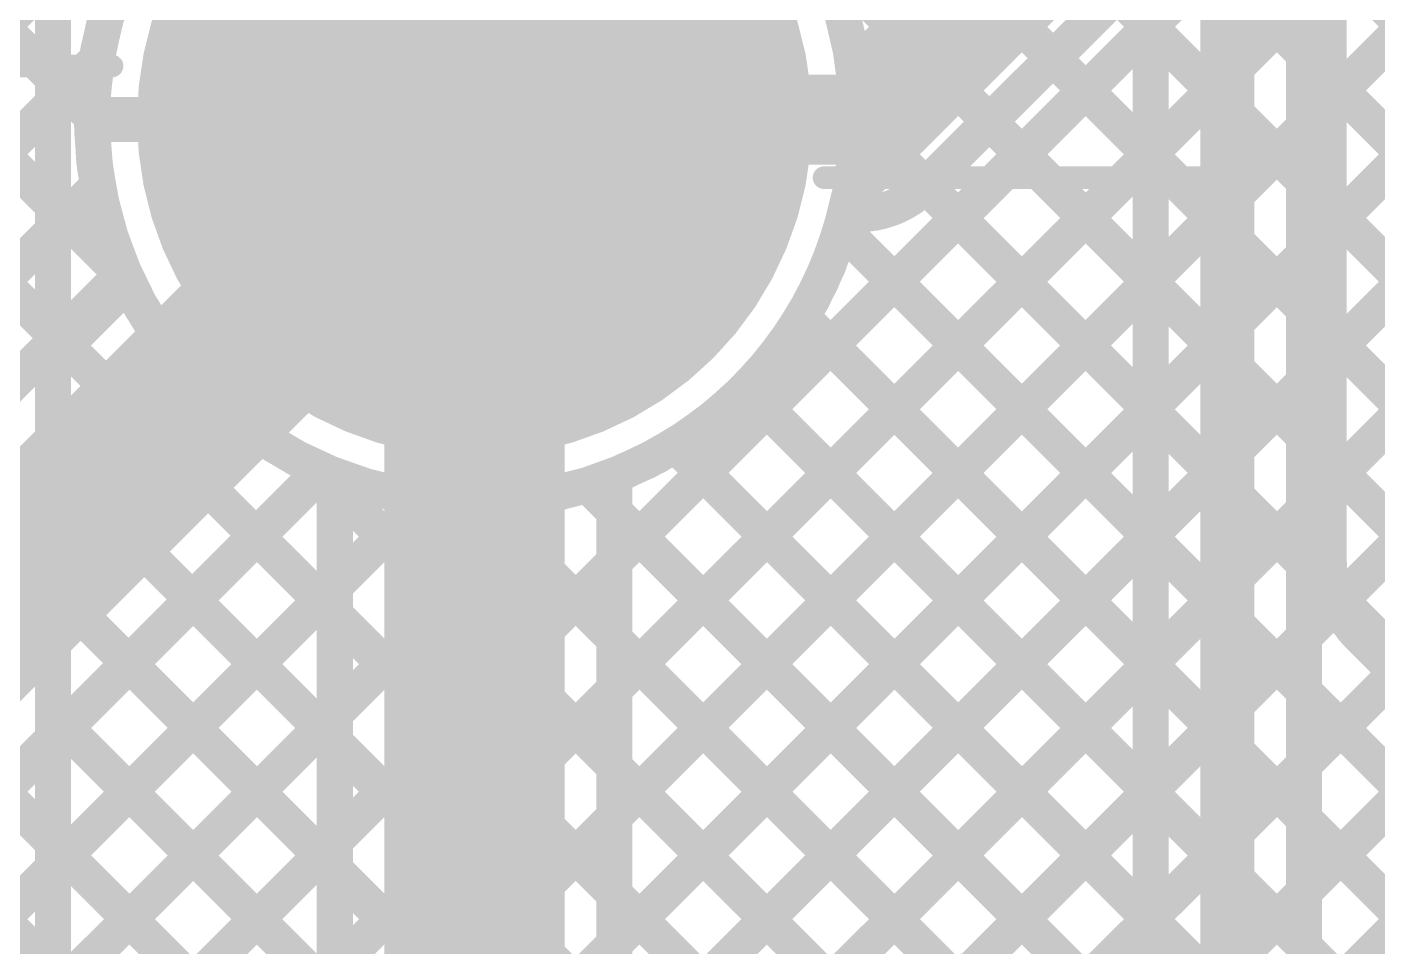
# Model space of a CAD drawing. Header units: millimetres. Extents: x 2.49 to 5.65, y 1.36 to 4.13.
# Drawn here: x 2.8057 to 3.1054, y 2.3414 to 2.5455 of the extents above; entities that cross this region are included whole.
import ezdxf

# ---------------------------------------------------------------- set-up
doc = ezdxf.new("R2010")
doc.units = ezdxf.units.MM
doc.header["$MEASUREMENT"] = 0
for name, color, linetype in [('BottomLayer', 5, 'Continuous'), ('BottomSolder', 6, 'Continuous'), ('MultiLayer', 9, 'Continuous'), ('PadHoleLayer', 156, 'Continuous'), ('TopLayer', 1, 'Continuous'), ('TopOverlay', 2, 'Continuous'), ('TopSolder', 216, 'Continuous')]:
    doc.layers.add(name, color=color, linetype=linetype)

# ---------------------------------------------------------------- blocks, each defined once
blk = doc.blocks.new('901_141A1011D10100_74')
at = {"layer": 'BottomLayer', "const_width": 0.07087}
blk.add_lwpolyline([(0.2626, -0.10669, 1), (0.33346, -0.10669, 1)], format="xyb", close=True, dxfattribs=at)
at = {"layer": 'BottomSolder', "const_width": 0.07487}
blk.add_lwpolyline([(0.2606, -0.10669, 1), (0.33546, -0.10669, 1)], format="xyb", close=True, dxfattribs=at)
at = {"layer": 'MultiLayer', "const_width": 0.07087}
blk.add_lwpolyline([(0.2626, -0.10669, 1), (0.33346, -0.10669, 1)], format="xyb", close=True, dxfattribs=at)
at = {"layer": 'PadHoleLayer', "const_width": 0.04528}
blk.add_lwpolyline([(0.27539, -0.10669, 1), (0.32067, -0.10669, 1)], format="xyb", close=True, dxfattribs=at)
at = {"layer": 'TopLayer', "const_width": 0.07087}
blk.add_lwpolyline([(0.2626, -0.10669, 1), (0.33346, -0.10669, 1)], format="xyb", close=True, dxfattribs=at)
at = {"layer": 'TopOverlay', "const_width": 0.005}
for points in [[(0.31092, 0.06), (-0.23052, 0.06)], [(0.31092, -0.02917), (0.31092, 0.06)], [(0.28614, -0.51), (0.28614, -0.1871)]]:
    blk.add_lwpolyline(points, dxfattribs=at)
at = {"layer": 'TopOverlay', "const_width": 0.0025}
for points in [[(0.30967, 0.06, 1), (0.31217, 0.06, 1)], [(0.30967, 0.06, 1), (0.31217, 0.06, 1)], [(0.30967, -0.02917, 1), (0.31217, -0.02917, 1)], [(0.28489, -0.1871, 1), (0.28739, -0.1871, 1)]]:
    blk.add_lwpolyline(points, format="xyb", close=True, dxfattribs=at)
at = {"layer": 'TopSolder', "const_width": 0.07487}
blk.add_lwpolyline([(0.2606, -0.10669, 1), (0.33546, -0.10669, 1)], format="xyb", close=True, dxfattribs=at)

msp = doc.modelspace()

# ---------------------------------------------------------------- linework, layer by layer
at = {"layer": 'BottomLayer'}
for points, const_width in [([(3.072, 1.656), (3.072, 3.069)], 0.012), ([(3.0945, 3.06525), (3.0945, 2.427)], 0.008), ([(3.055, 1.67121), (3.055, 3.05379)], 0.008), ([(3.089, 1.67121), (3.089, 3.05379)], 0.008), ([(2.8115, 2.088), (2.8115, 2.70827)], 0.008), ([(2.9085, 2.6635), (3.055, 2.517)], 0.008), ([(2.908, 2.528), (2.908, 2.62)], 0.02), ([(2.99216, 2.60812), (3.055, 2.54529)], 0.008), ([(2.98908, 2.53653), (3.055, 2.60245)], 0.008), ([(2.98796, 2.50713), (3.055, 2.57417)], 0.008), ([(2.98105, 2.56267), (3.055, 2.48872)], 0.008), ([(2.8115, 2.30238), (3.055, 2.54588)], 0.008), ([(2.8115, 2.52866), (2.82119, 2.53835)], 0.008), ([(3.089, 2.53957), (3.0945, 2.53407)], 0.008), ([(2.8115, 2.53423), (2.82014, 2.52559)], 0.008), ([(2.905, 2.525), (2.908, 2.528)], 0.02), ([(3.089, 2.52332), (3.0945, 2.52882)], 0.008), ([(2.82413, 2.525), (2.905, 2.525)], 0.01), ([(2.905, 2.525), (2.98587, 2.525)], 0.01), ([(2.905, 2.44413), (2.905, 2.525)], 0.01), ([(2.98986, 2.52557), (3.055, 2.46043)], 0.008), ([(2.8115, 2.2741), (3.055, 2.5176)], 0.008), ([(3.089, 2.51129), (3.0945, 2.50579)], 0.008), ([(2.8115, 2.50037), (2.82142, 2.51029)], 0.008), ([(2.8115, 2.50594), (2.82789, 2.48955)], 0.008), ([(2.98634, 2.50081), (3.055, 2.43215)], 0.008), ([(3.089, 2.49503), (3.0945, 2.50053)], 0.008), ([(2.8115, 2.24582), (3.055, 2.48932)], 0.008), ([(2.8115, 2.47209), (2.82823, 2.48882)], 0.008), ([(2.97768, 2.48118), (3.055, 2.40387)], 0.008), ([(3.089, 2.483), (3.0945, 2.4775)], 0.008), ([(2.8115, 2.47766), (3.055, 2.23416)], 0.008), ([(3.089, 2.46675), (3.0945, 2.47225)], 0.008), ([(2.8115, 2.44381), (2.83915, 2.47146)], 0.008), ([(2.9653, 2.46528), (3.055, 2.37558)], 0.008), ([(2.8115, 2.21753), (3.055, 2.46103)], 0.008), ([(2.8115, 2.41552), (2.85351, 2.45754)], 0.008), ([(3.089, 2.45472), (3.0945, 2.44922)], 0.008), ([(2.94954, 2.45276), (3.055, 2.3473)], 0.008), ([(2.8115, 2.44938), (3.055, 2.20588)], 0.008), ([(2.86955, 2.44789), (3.055, 2.26244)], 0.008), ([(2.8115, 2.38724), (2.87135, 2.44709)], 0.008), ([(2.8115, 2.33067), (2.92287, 2.44204)], 0.008), ([(2.93009, 2.44393), (3.055, 2.31901)], 0.008), ([(3.089, 2.43846), (3.0945, 2.44396)], 0.008), ([(2.8115, 2.35895), (2.89347, 2.44092)], 0.008), ([(2.90559, 2.44014), (3.055, 2.29073)], 0.008), ([(2.8115, 2.18925), (3.055, 2.43275)], 0.008), ([(3.089, 2.42643), (3.09563, 2.41981)], 0.008), ([(2.8115, 2.42109), (3.055, 2.17759)], 0.008), ([(3.089, 2.41018), (3.09645, 2.41763)], 0.008), ([(3.1014, 2.41037), (3.19277, 2.319)], 0.008), ([(2.8115, 2.16096), (3.055, 2.40446)], 0.008), ([(3.089, 2.38189), (3.10944, 2.40233)], 0.008), ([(3.089, 2.39815), (3.18046, 2.30669)], 0.008), ([(2.8115, 2.39281), (3.055, 2.14931)], 0.008), ([(3.089, 2.35361), (3.12358, 2.38819)], 0.008), ([(2.8115, 2.13268), (3.055, 2.37618)], 0.008), ([(3.089, 2.32532), (3.13772, 2.37405)], 0.008), ([(3.089, 2.36987), (3.16632, 2.29255)], 0.008), ([(2.8115, 2.36452), (3.055, 2.12102)], 0.008), ([(2.8115, 2.10439), (3.055, 2.34789)], 0.008), ([(3.089, 2.34158), (3.15217, 2.27841)], 0.008)]:
    msp.add_lwpolyline(points, dxfattribs=dict(at, const_width=const_width))
at = {"layer": 'BottomLayer', "const_width": 0.008}
for points in [[(2.98987, 2.525, -2.09078), (2.887, 2.60794)], [(2.929, 2.6064, -0.332524), (2.98987, 2.525)], [(3.10138, 2.41038, -0.198912), (3.0945, 2.427)], [(3.1014, 2.41037, -0.199188), (3.0945, 2.427)]]:
    msp.add_lwpolyline(points, format="xyb", dxfattribs=at)
at = {"layer": 'BottomLayer'}
for points, const_width in [([(3.053, 2.54588, 1), (3.057, 2.54588, 1)], 0.004), ([(3.053, 2.54529, 1), (3.057, 2.54529, 1)], 0.004), ([(2.81919, 2.53835, 1), (2.82319, 2.53835, 1)], 0.004), ([(3.087, 2.53957, 1), (3.091, 2.53957, 1)], 0.004), ([(2.98708, 2.53653, 1), (2.99108, 2.53653, 1)], 0.004), ([(2.8095, 2.53423, 1), (2.8135, 2.53423, 1)], 0.004), ([(2.903, 2.528, 1), (2.913, 2.528, 1)], 0.01), ([(2.903, 2.528, 1), (2.913, 2.528, 1)], 0.01), ([(3.0925, 2.53407, 1), (3.0965, 2.53407, 1)], 0.004), ([(2.8095, 2.52866, 1), (2.8135, 2.52866, 1)], 0.004), ([(2.9, 2.525, 1), (2.91, 2.525, 1)], 0.01), ([(3.0925, 2.52882, 1), (3.0965, 2.52882, 1)], 0.004), ([(2.81814, 2.52559, 1), (2.82214, 2.52559, 1)], 0.004), ([(2.82163, 2.525, 1), (2.82663, 2.525, 1)], 0.005), ([(2.9025, 2.525, 1), (2.9075, 2.525, 1)], 0.005), ([(2.9025, 2.525, 1), (2.9075, 2.525, 1)], 0.005), ([(2.9025, 2.525, 1), (2.9075, 2.525, 1)], 0.005), ([(2.98337, 2.525, 1), (2.98837, 2.525, 1)], 0.005), ([(2.98786, 2.52557, 1), (2.99186, 2.52557, 1)], 0.004), ([(2.98787, 2.525, 1), (2.99187, 2.525, 1)], 0.004), ([(2.98787, 2.525, 1), (2.99187, 2.525, 1)], 0.004), ([(3.087, 2.52332, 1), (3.091, 2.52332, 1)], 0.004), ([(3.053, 2.5176, 1), (3.057, 2.5176, 1)], 0.004), ([(3.053, 2.517, 1), (3.057, 2.517, 1)], 0.004), ([(3.087, 2.51129, 1), (3.091, 2.51129, 1)], 0.004), ([(2.81942, 2.51029, 1), (2.82342, 2.51029, 1)], 0.004), ([(2.8095, 2.50594, 1), (2.8135, 2.50594, 1)], 0.004), ([(2.98596, 2.50713, 1), (2.98996, 2.50713, 1)], 0.004), ([(3.0925, 2.50579, 1), (3.0965, 2.50579, 1)], 0.004), ([(2.8095, 2.50037, 1), (2.8135, 2.50037, 1)], 0.004), ([(2.98434, 2.50081, 1), (2.98834, 2.50081, 1)], 0.004), ([(3.0925, 2.50053, 1), (3.0965, 2.50053, 1)], 0.004), ([(3.087, 2.49503, 1), (3.091, 2.49503, 1)], 0.004), ([(2.82589, 2.48955, 1), (2.82989, 2.48955, 1)], 0.004), ([(2.82623, 2.48882, 1), (2.83023, 2.48882, 1)], 0.004), ([(3.053, 2.48932, 1), (3.057, 2.48932, 1)], 0.004), ([(3.053, 2.48872, 1), (3.057, 2.48872, 1)], 0.004), ([(2.97568, 2.48118, 1), (2.97968, 2.48118, 1)], 0.004), ([(3.087, 2.483, 1), (3.091, 2.483, 1)], 0.004), ([(2.8095, 2.47766, 1), (2.8135, 2.47766, 1)], 0.004), ([(3.0925, 2.4775, 1), (3.0965, 2.4775, 1)], 0.004), ([(2.8095, 2.47209, 1), (2.8135, 2.47209, 1)], 0.004), ([(3.0925, 2.47225, 1), (3.0965, 2.47225, 1)], 0.004), ([(2.83715, 2.47146, 1), (2.84115, 2.47146, 1)], 0.004), ([(3.087, 2.46675, 1), (3.091, 2.46675, 1)], 0.004), ([(2.9633, 2.46528, 1), (2.9673, 2.46528, 1)], 0.004), ([(3.053, 2.46103, 1), (3.057, 2.46103, 1)], 0.004), ([(3.053, 2.46043, 1), (3.057, 2.46043, 1)], 0.004), ([(2.85151, 2.45754, 1), (2.85551, 2.45754, 1)], 0.004), ([(3.087, 2.45472, 1), (3.091, 2.45472, 1)], 0.004), ([(2.94754, 2.45276, 1), (2.95154, 2.45276, 1)], 0.004), ([(2.8095, 2.44938, 1), (2.8135, 2.44938, 1)], 0.004), ([(2.86755, 2.44789, 1), (2.87155, 2.44789, 1)], 0.004), ([(3.0925, 2.44922, 1), (3.0965, 2.44922, 1)], 0.004), ([(2.86935, 2.44709, 1), (2.87335, 2.44709, 1)], 0.004), ([(2.9025, 2.44413, 1), (2.9075, 2.44413, 1)], 0.005), ([(2.8095, 2.44381, 1), (2.8135, 2.44381, 1)], 0.004), ([(2.92087, 2.44204, 1), (2.92487, 2.44204, 1)], 0.004), ([(2.92809, 2.44393, 1), (2.93209, 2.44393, 1)], 0.004), ([(3.0925, 2.44396, 1), (3.0965, 2.44396, 1)], 0.004), ([(2.89147, 2.44092, 1), (2.89547, 2.44092, 1)], 0.004), ([(2.90359, 2.44014, 1), (2.90759, 2.44014, 1)], 0.004), ([(3.087, 2.43846, 1), (3.091, 2.43846, 1)], 0.004), ([(3.053, 2.43275, 1), (3.057, 2.43275, 1)], 0.004), ([(3.053, 2.43215, 1), (3.057, 2.43215, 1)], 0.004), ([(3.0925, 2.427, 1), (3.0965, 2.427, 1)], 0.004), ([(3.0925, 2.427, 1), (3.0965, 2.427, 1)], 0.004), ([(3.0925, 2.427, 1), (3.0965, 2.427, 1)], 0.004), ([(3.087, 2.42643, 1), (3.091, 2.42643, 1)], 0.004), ([(2.8095, 2.42109, 1), (2.8135, 2.42109, 1)], 0.004), ([(3.09363, 2.41981, 1), (3.09763, 2.41981, 1)], 0.004), ([(3.09445, 2.41763, 1), (3.09845, 2.41763, 1)], 0.004), ([(2.8095, 2.41552, 1), (2.8135, 2.41552, 1)], 0.004), ([(3.087, 2.41018, 1), (3.091, 2.41018, 1)], 0.004), ([(3.09938, 2.41038, 1), (3.10338, 2.41038, 1)], 0.004), ([(3.0994, 2.41037, 1), (3.1034, 2.41037, 1)], 0.004), ([(3.0994, 2.41037, 1), (3.1034, 2.41037, 1)], 0.004), ([(3.053, 2.40446, 1), (3.057, 2.40446, 1)], 0.004), ([(3.053, 2.40387, 1), (3.057, 2.40387, 1)], 0.004), ([(3.087, 2.39815, 1), (3.091, 2.39815, 1)], 0.004), ([(2.8095, 2.39281, 1), (2.8135, 2.39281, 1)], 0.004), ([(2.8095, 2.38724, 1), (2.8135, 2.38724, 1)], 0.004), ([(3.087, 2.38189, 1), (3.091, 2.38189, 1)], 0.004), ([(3.053, 2.37618, 1), (3.057, 2.37618, 1)], 0.004), ([(3.053, 2.37558, 1), (3.057, 2.37558, 1)], 0.004), ([(3.087, 2.36987, 1), (3.091, 2.36987, 1)], 0.004), ([(2.8095, 2.36452, 1), (2.8135, 2.36452, 1)], 0.004), ([(2.8095, 2.35895, 1), (2.8135, 2.35895, 1)], 0.004), ([(3.087, 2.35361, 1), (3.091, 2.35361, 1)], 0.004), ([(3.053, 2.34789, 1), (3.057, 2.34789, 1)], 0.004), ([(3.053, 2.3473, 1), (3.057, 2.3473, 1)], 0.004), ([(3.087, 2.34158, 1), (3.091, 2.34158, 1)], 0.004)]:
    msp.add_lwpolyline(points, format="xyb", close=True, dxfattribs=dict(at, const_width=const_width))
at = {"layer": 'TopLayer'}
for points, const_width in [([(2.57, 2.77573), (2.82014, 2.52559)], 0.008), ([(2.57, 2.74744), (2.8268, 2.49064)], 0.008), ([(2.57002, 2.31546), (2.97592, 2.72136)], 0.008), ([(2.57, 2.71916), (2.81266, 2.4765)], 0.008), ([(2.99, 2.525), (3.074, 2.609)], 0.02), ([(2.905, 2.525), (2.905, 2.60587)], 0.01), ([(2.936, 2.34203), (3.19695, 2.60298)], 0.008), ([(3.00488, 2.51019), (3.0827, 2.588)], 0.008), ([(2.936, 2.42688), (3.09191, 2.5828)], 0.008), ([(2.936, 2.3986), (3.1202, 2.5828)], 0.008), ([(2.936, 2.37032), (3.14848, 2.5828)], 0.008), ([(3.07578, 2.58108), (3.26831, 2.38855)], 0.008), ([(2.936, 2.31375), (3.197, 2.57475)], 0.008), ([(3.06163, 2.56694), (3.25417, 2.3744)], 0.008), ([(3.04749, 2.55279), (3.24003, 2.36026)], 0.008), ([(2.936, 2.28546), (3.197, 2.54646)], 0.008), ([(2.602, 2.222), (2.905, 2.525)], 0.04), ([(2.905, 2.171), (2.905, 2.525)], 0.04), ([(2.57002, 2.28718), (2.82119, 2.53835)], 0.008), ([(3.03335, 2.53865), (3.22588, 2.34612)], 0.008), ([(2.905, 2.525), (2.99, 2.525)], 0.02), ([(2.82413, 2.525), (2.905, 2.525)], 0.01), ([(2.936, 2.25718), (3.20182, 2.523)], 0.008), ([(3.01921, 2.52451), (3.21174, 2.33198)], 0.008), ([(2.57002, 2.25889), (2.82142, 2.51029)], 0.008), ([(3.00507, 2.51037), (3.1977, 2.31774)], 0.008), ([(2.98634, 2.50081), (3.1925, 2.29465)], 0.008), ([(2.936, 2.22889), (3.2015, 2.49439)], 0.008), ([(2.5801, 2.24394), (2.82722, 2.49106)], 0.008), ([(2.97768, 2.48118), (3.1925, 2.26637)], 0.008), ([(2.936, 2.20061), (3.20439, 2.469)], 0.008), ([(2.9653, 2.46528), (3.1925, 2.23808)], 0.008), ([(2.94954, 2.45276), (3.1925, 2.2098)], 0.008), ([(2.94176, 2.17808), (3.21143, 2.44775)], 0.008), ([(2.633, 2.20916), (2.87106, 2.44722)], 0.008), ([(2.633, 2.20874), (2.87135, 2.44709)], 0.008), ([(2.87064, 2.4468), (2.874, 2.44344)], 0.008), ([(2.874, 2.171), (2.874, 2.446)], 0.008), ([(2.936, 2.18384), (2.936, 2.446)], 0.008), ([(2.936, 2.43801), (3.17783, 2.19618)], 0.008), ([(2.8565, 2.43266), (2.874, 2.41516)], 0.008), ([(2.633, 2.18045), (2.874, 2.42145)], 0.008), ([(2.84236, 2.41852), (2.874, 2.38688)], 0.008), ([(2.936, 2.40973), (3.16275, 2.18298)], 0.008), ([(2.82822, 2.40438), (2.874, 2.35859)], 0.008), ([(2.633, 2.15217), (2.874, 2.39317)], 0.008), ([(2.81407, 2.39023), (2.874, 2.33031)], 0.008), ([(2.936, 2.38144), (3.14861, 2.16884)], 0.008), ([(2.79993, 2.37609), (2.874, 2.30202)], 0.008), ([(2.633, 2.12388), (2.874, 2.36488)], 0.008), ([(2.78579, 2.36195), (2.874, 2.27374)], 0.008), ([(2.936, 2.35316), (3.13706, 2.1521)], 0.008)]:
    msp.add_lwpolyline(points, dxfattribs=dict(at, const_width=const_width))
at = {"layer": 'TopLayer', "const_width": 0.008}
for points in [[(2.82722, 2.49106, -1.053893), (2.98591, 2.55061)], [(3.00488, 2.51019, -0.199534), (2.99, 2.504)], [(3.00485, 2.51015, -0.198912), (2.99, 2.504)], [(2.98723, 2.504, -0.241226), (2.936, 2.446)], [(2.874, 2.446, -0.009383), (2.87106, 2.44722)]]:
    msp.add_lwpolyline(points, format="xyb", dxfattribs=at)
at = {"layer": 'TopLayer'}
for points, const_width in [([(2.895, 2.525, 1), (2.915, 2.525, 1)], 0.02), ([(2.895, 2.525, 1), (2.915, 2.525, 1)], 0.02), ([(2.81919, 2.53835, 1), (2.82319, 2.53835, 1)], 0.004), ([(3.03135, 2.53865, 1), (3.03535, 2.53865, 1)], 0.004), ([(2.9, 2.525, 1), (2.91, 2.525, 1)], 0.01), ([(2.985, 2.525, 1), (2.995, 2.525, 1)], 0.01), ([(2.985, 2.525, 1), (2.995, 2.525, 1)], 0.01), ([(2.81814, 2.52559, 1), (2.82214, 2.52559, 1)], 0.004), ([(2.82163, 2.525, 1), (2.82663, 2.525, 1)], 0.005), ([(2.9025, 2.525, 1), (2.9075, 2.525, 1)], 0.005), ([(2.9025, 2.525, 1), (2.9075, 2.525, 1)], 0.005), ([(3.01721, 2.52451, 1), (3.02121, 2.52451, 1)], 0.004), ([(2.81942, 2.51029, 1), (2.82342, 2.51029, 1)], 0.004), ([(3.00285, 2.51015, 1), (3.00685, 2.51015, 1)], 0.004), ([(3.00288, 2.51019, 1), (3.00688, 2.51019, 1)], 0.004), ([(3.00288, 2.51019, 1), (3.00688, 2.51019, 1)], 0.004), ([(3.00307, 2.51037, 1), (3.00707, 2.51037, 1)], 0.004), ([(2.98523, 2.504, 1), (2.98923, 2.504, 1)], 0.004), ([(2.988, 2.504, 1), (2.992, 2.504, 1)], 0.004), ([(2.988, 2.504, 1), (2.992, 2.504, 1)], 0.004), ([(2.98434, 2.50081, 1), (2.98834, 2.50081, 1)], 0.004), ([(2.8248, 2.49064, 1), (2.8288, 2.49064, 1)], 0.004), ([(2.82522, 2.49106, 1), (2.82922, 2.49106, 1)], 0.004), ([(2.82522, 2.49106, 1), (2.82922, 2.49106, 1)], 0.004), ([(2.97568, 2.48118, 1), (2.97968, 2.48118, 1)], 0.004), ([(2.81066, 2.4765, 1), (2.81466, 2.4765, 1)], 0.004), ([(2.9633, 2.46528, 1), (2.9673, 2.46528, 1)], 0.004), ([(2.94754, 2.45276, 1), (2.95154, 2.45276, 1)], 0.004), ([(2.86864, 2.4468, 1), (2.87264, 2.4468, 1)], 0.004), ([(2.86906, 2.44722, 1), (2.87306, 2.44722, 1)], 0.004), ([(2.86906, 2.44722, 1), (2.87306, 2.44722, 1)], 0.004), ([(2.86935, 2.44709, 1), (2.87335, 2.44709, 1)], 0.004), ([(2.872, 2.446, 1), (2.876, 2.446, 1)], 0.004), ([(2.872, 2.446, 1), (2.876, 2.446, 1)], 0.004), ([(2.934, 2.446, 1), (2.938, 2.446, 1)], 0.004), ([(2.934, 2.446, 1), (2.938, 2.446, 1)], 0.004), ([(2.872, 2.44344, 1), (2.876, 2.44344, 1)], 0.004), ([(2.934, 2.43801, 1), (2.938, 2.43801, 1)], 0.004), ([(2.8545, 2.43266, 1), (2.8585, 2.43266, 1)], 0.004), ([(2.934, 2.42688, 1), (2.938, 2.42688, 1)], 0.004), ([(2.872, 2.42145, 1), (2.876, 2.42145, 1)], 0.004), ([(2.84036, 2.41852, 1), (2.84436, 2.41852, 1)], 0.004), ([(2.872, 2.41516, 1), (2.876, 2.41516, 1)], 0.004), ([(2.934, 2.40973, 1), (2.938, 2.40973, 1)], 0.004), ([(2.82622, 2.40438, 1), (2.83022, 2.40438, 1)], 0.004), ([(2.934, 2.3986, 1), (2.938, 2.3986, 1)], 0.004), ([(2.872, 2.39317, 1), (2.876, 2.39317, 1)], 0.004), ([(2.81207, 2.39023, 1), (2.81607, 2.39023, 1)], 0.004), ([(2.872, 2.38688, 1), (2.876, 2.38688, 1)], 0.004), ([(2.934, 2.38144, 1), (2.938, 2.38144, 1)], 0.004), ([(2.934, 2.37032, 1), (2.938, 2.37032, 1)], 0.004), ([(2.872, 2.36488, 1), (2.876, 2.36488, 1)], 0.004), ([(2.872, 2.35859, 1), (2.876, 2.35859, 1)], 0.004), ([(2.934, 2.35316, 1), (2.938, 2.35316, 1)], 0.004), ([(2.934, 2.34203, 1), (2.938, 2.34203, 1)], 0.004)]:
    msp.add_lwpolyline(points, format="xyb", close=True, dxfattribs=dict(at, const_width=const_width))

# ---------------------------------------------------------------- block references
at = {"rotation": 270}
msp.add_blockref('901_141A1011D10100_74', (3.01169, 2.82303), dxfattribs=at)

doc.saveas('drawing.dxf')
